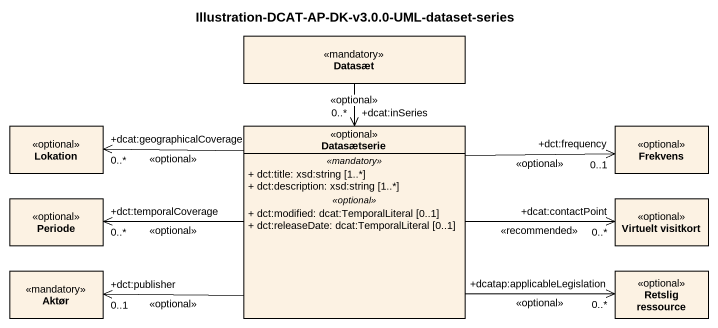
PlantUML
@startuml
title Illustration-DCAT-AP-DK-v3.0.0-UML-dataset-series
hide circle
hide empty members
skinparam classAttributeIconSize 0
class Datasæt <<mandatory>>
class Lokation <<optional>>
class Datasætserie <<optional>> {
  .. <<mandatory>> ..
  + dct:title: xsd:string [1..*]
  + dct:description: xsd:string [1..*]
  .. <<optional>> ..
  + dct:modified: dcat:TemporalLiteral [0..1]
  + dct:releaseDate: dcat:TemporalLiteral [0..1]
}
class Frekvens <<optional>>
class Periode <<optional>>
class "Virtuelt visitkort" as Virtuelt_visitkort <<optional>>
class Aktør <<mandatory>>
class "Retslig ressource" as Retslig_ressource <<optional>>
Datasæt --> "+dcat:inSeries\n0..*" Datasætserie : <<optional>>
Datasætserie -left-> "+dcat:geographicalCoverage\n0..*" Lokation : <<optional>>
Datasætserie -right-> "+dct:frequency\n0..1" Frekvens : <<optional>>
Datasætserie -left-> "+dct:temporalCoverage\n0..*" Periode : <<optional>>
Datasætserie -right-> "+dcat:contactPoint\n0..*" Virtuelt_visitkort : <<recommended>>
Datasætserie -left-> "+dct:publisher\n0..1" Aktør : <<optional>>
Datasætserie -right-> "+dcatap:applicableLegislation\n0..*" Retslig_ressource : <<optional>>
@enduml
